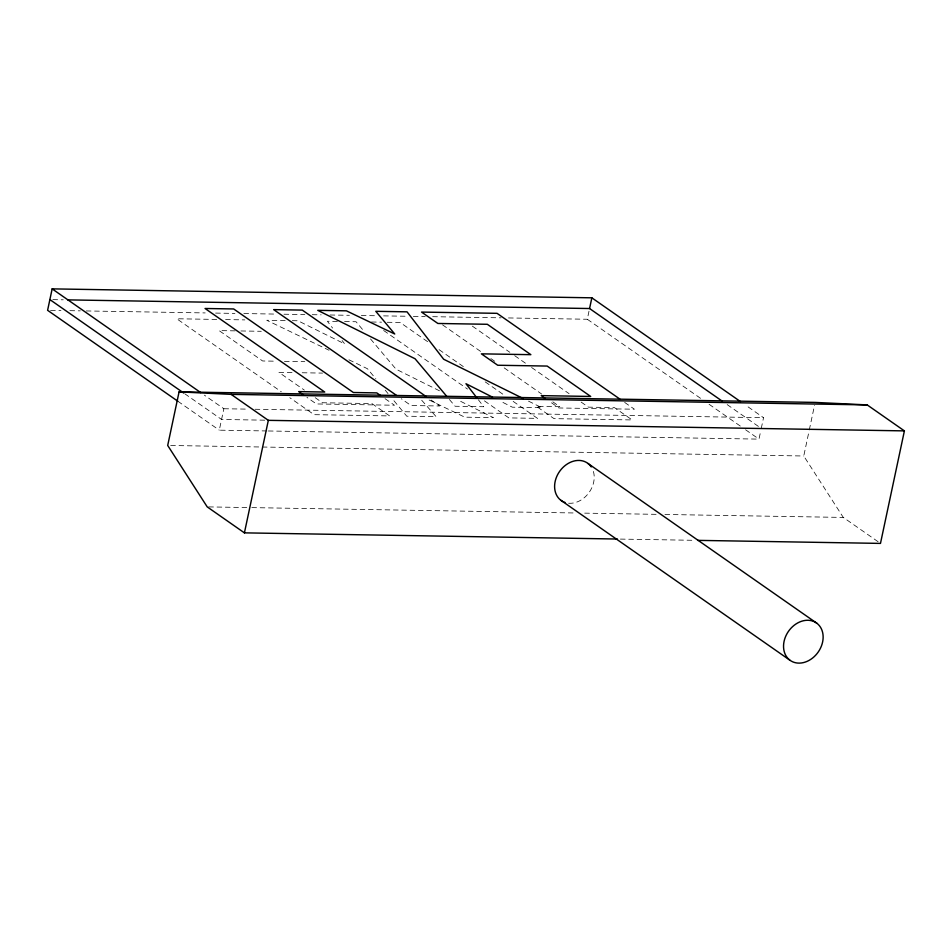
<?xml version="1.0" encoding="UTF-8"?>
<svg xmlns="http://www.w3.org/2000/svg" width="952" height="952" viewBox="0 0 952 952"><rect width="100%" height="100%" fill="white"/><g stroke="black" fill="none" stroke-linecap="round" stroke-linejoin="round"><path stroke-width="0.71" stroke-dasharray="4.76 3.57" d="M266.869 430.958L219.293 430.173L223.851 408.741L204.371 395.139M700.541 398.317L587.289 319.253L589.002 311.209M268.357 430.982L758.994 439.122L760.696 431.089M761.267 428.4L763.54 417.69L745.285 404.933M878.089 541.724L843.282 517.424L803.762 455.996L808.998 431.375M809.295 429.923L814.531 405.314M52.848 299.642L63.26 299.809M50.575 310.352L60.976 310.53M69.901 310.673L80.313 310.852M86.251 310.947L205.192 312.922M215.604 313.089L234.93 313.41M243.855 313.553L276.556 314.1M283.993 314.219L304.807 314.565M312.244 314.695L321.157 314.838M330.082 314.993L349.408 315.302M361.308 315.505L377.658 315.778M383.608 315.874L407.397 316.266M413.346 316.362L425.235 316.564M432.672 316.683L501.061 317.825M508.487 317.944L587.289 319.253M216.711 319.432L176.739 318.765L281.28 391.748M225.588 319.575L244.831 319.896M285.207 320.574L266.75 320.265L329.035 350.241M292.312 320.681L297.988 320.776L344.695 343.922L342.101 340.53M337.413 321.431L327.393 321.264L332.581 328.071M344.576 321.55L356.036 321.74L363.652 330.784M371.482 322.002L381.514 322.169M387.238 322.264L400.126 322.478L428.079 341.994M235.096 330.856L219.091 330.594L262.609 360.975L275.711 361.201M240.915 330.963L261.288 331.296M284.434 361.343L304.807 361.677M292.026 372.589L278.936 372.375L304.319 390.094M302.212 372.756L322.573 373.101M223.851 408.741L247.639 409.134M255.076 409.265L763.54 417.69M264.692 420.177L221.578 419.463L185.045 393.95M170.67 445.5L803.762 455.996M208.702 506.904L250.316 507.594M251.804 507.618L575.782 512.997M584.695 513.14L657.511 514.354M664.948 514.473L843.282 517.424M620.407 539.094L694.722 540.319M348.908 359.797L367.46 368.733L375.873 378.908M429.126 400.007L464.755 417.166L493.386 417.642L457.876 399.971M528.503 401.137L541.759 407.682L512.355 407.194L500.419 401.161M439.467 390.808L396.056 369.209L370.328 338.698M727.173 404.6L760.053 427.555M709.062 404.267L740.727 426.365M745.594 429.768L758.994 439.122M624.679 402.434L634.413 409.217L558.907 407.968L549.482 401.387M472.359 326.143L509.844 352.311M514.675 355.679L526.765 364.116M531.597 367.496L569.07 393.664M581.16 402.101L588.419 407.158L614.445 407.599L632.128 419.939L554.028 418.642L536.345 406.302L559.776 406.694L551.315 400.78M442.513 324.822L481.2 351.835M490.875 358.583L495.706 361.962M504.167 367.865L541.64 394.033M439.027 349.634L463.338 366.603M485.211 381.883L504.667 395.461M513.176 401.399L537.487 418.368L508.844 417.892L483.318 400.078M383.644 330.487L467.515 389.047M431.149 400.054L439.657 405.992L411.014 405.516L401.292 398.733M385.048 398.662L394.473 405.243L316.373 403.945L306.949 397.365M315.195 397.686L322.454 402.755L371.911 403.577L389.594 415.917L314.1 414.667L289.789 397.698M177.893 401.268L219.293 430.173M421.7 400.233L436.159 416.69L406.754 416.202L391.784 398.115M449.392 399.471L455.115 406.254L483.747 406.73L478.416 399.828M385.227 390.201L388.035 393.592M593.382 471.43A22.872 18.124 -55.1 0 1 587.908 494.04A22.872 18.124 -55.1 0 1 567.38 503.072"/><path stroke-width="1.43" d="M740.406 401.542L591.846 297.821L52.158 288.873L47.6 310.304L177.893 401.268M697.685 540.367L880.481 543.402L904.4 430.887L867.201 404.909L815.15 402.41L179.083 391.867L167.695 445.453L207.215 506.88L244.414 532.858L617.443 539.034M244.414 532.858L268.333 420.344L231.134 394.366L179.083 391.867M722.294 401.197L589.574 308.531L591.846 297.821M67.723 299.88L589.574 308.531M231.134 394.366L867.201 404.909M268.333 420.344L904.4 430.887M523.195 398.519L443.656 359.237L407.039 311.839L375.79 311.316L394.735 333.997L346.397 310.828L317.754 310.352L415.06 358.761L446.536 396.08M492.47 397.139L465.968 383.727L476.643 397.531M619.823 399.043L497.051 313.327L421.546 312.077L437.872 323.466L487.329 324.287L530.859 354.668L481.391 353.846L497.706 365.247L547.174 366.068L590.692 396.448L541.224 395.627L544.77 398.103M587.991 463.469L816.923 623.298A22.872 18.124 -55.1 0 1 809.033 660.414A22.872 18.124 -55.1 0 1 784.067 641.374A22.872 18.124 -55.1 0 1 816.923 623.298M426.282 396.663L302.296 310.102L273.664 309.626L396.437 395.342M560.823 500.264L789.755 660.093M380.336 395.366L376.802 392.902L353.37 392.51L233.692 308.96L205.049 308.484L324.727 392.034L298.69 391.605L303.414 394.901M52.158 288.873L200.717 392.593M49.873 299.582L183.831 393.105M565.024 502.489A22.872 18.124 -55.1 0 1 559.99 470.871A22.872 18.124 -55.1 0 1 591.263 466.944"/></g></svg>
